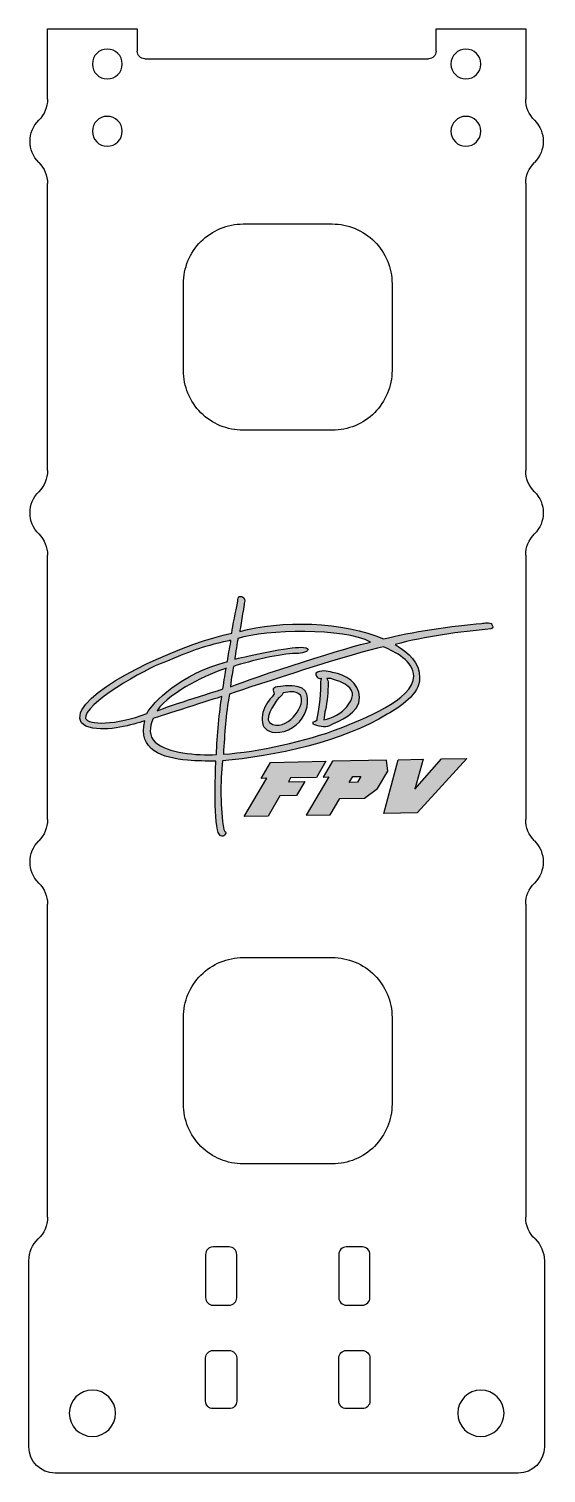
# Model space of a CAD drawing. Header units: millimetres. Extents: x 8.7 to 43.3, y 6.3 to 102.9.
import ezdxf

# ---------------------------------------------------------------- set-up
doc = ezdxf.new("R2010")
doc.units = ezdxf.units.MM
doc.header["$MEASUREMENT"] = 0
doc.layers.add('Split Micro Top Plate', color=40, linetype='Continuous')
doc.layers.add('Top Plate', color=40, linetype='Continuous')

msp = doc.modelspace()

# ---------------------------------------------------------------- hatches: boundary and pattern name
at = {"layer": 'Top Plate'}
h = msp.add_hatch(color=256, dxfattribs=at)
edge = h.paths.add_edge_path()
edge.add_spline(control_points=[(34.864, 59.519), (34.849, 60.583), (34.178, 61.174), (33.221, 61.751), (35.248, 62.31), (37.547, 62.602), (39.634, 62.795), (39.789, 62.841), (39.774, 62.987), (39.704, 63.096), (39.585, 63.284), (39.207, 63.181), (39.003, 63.166), (37.205, 63.035), (34.146, 62.572), (32.445, 62.13), (29.84, 63.315), (25.483, 63.391), (22.828, 62.623), (22.839, 62.658), (23.101, 64.307), (23.118, 64.415), (23.119, 64.422), (23.127, 64.475), (23.131, 64.494), (23.162, 64.63), (23.212, 64.734), (23.098, 64.869), (23.002, 64.984), (22.951, 64.974), (22.771, 64.975), (22.752, 64.901), (22.715, 64.911), (22.702, 64.758), (22.694, 64.65), (22.694, 64.613), (22.672, 64.514), (22.563, 64.025), (22.362, 63.017), (22.292, 62.518), (19.434, 61.931), (13.405, 59.371), (12.252, 57.398), (12.007, 56.839), (12.109, 56.391), (12.747, 56.22), (14.043, 55.872), (15.689, 56.42), (16.475, 56.642), (15.977, 54.687), (17.667, 54.171), (19.337, 54.013), (19.957, 53.954), (20.58, 53.966), (21.225, 53.957), (21.205, 53.173), (21.051, 49.548), (21.461, 49.046), (21.678, 48.781), (21.912, 49.049), (21.889, 49.188), (21.863, 49.25), (21.806, 49.254), (21.772, 49.373), (21.495, 50.788), (21.54, 52.551), (21.663, 53.984), (25.078, 54.234), (29.823, 55.307), (32.703, 57.09), (33.553, 57.596), (34.88, 58.434), (34.864, 59.519), (34.864, 59.519), (34.864, 59.519), (34.864, 59.519)], knot_values=[0, 0, 0, 0, 1, 1, 1, 2, 2, 2, 3, 3, 3, 4, 4, 4, 5, 5, 5, 6, 6, 6, 7, 7, 7, 8, 8, 8, 9, 9, 9, 10, 10, 10, 11, 11, 11, 12, 12, 12, 13, 13, 13, 14, 14, 14, 15, 15, 15, 16, 16, 16, 17, 17, 17, 18, 18, 18, 19, 19, 19, 20, 20, 20, 21, 21, 21, 22, 22, 22, 23, 23, 23, 24, 24, 24, 25, 25, 25, 25], degree=3, periodic=0)
edge = h.paths.add_edge_path()
edge.add_spline(control_points=[(22.135, 58.436), (23.892, 59.029), (30.544, 61.223), (32.447, 61.594), (33.21, 61.288), (34.474, 60.627), (34.472, 59.647), (34.469, 58.022), (30.961, 56.761), (29.538, 56.157), (27.27, 55.281), (24.037, 54.581), (21.731, 54.413), (21.825, 55.852), (21.873, 57.039), (22.135, 58.436), (22.135, 58.436), (22.135, 58.436), (22.135, 58.436)], knot_values=[0, 0, 0, 0, 1, 1, 1, 2, 2, 2, 3, 3, 3, 4, 4, 4, 5, 5, 5, 6, 6, 6, 6], degree=3, periodic=0)
edge = h.paths.add_edge_path()
edge.add_spline(control_points=[(17.748, 60.556), (19.593, 61.315), (20.037, 61.555), (22.116, 62.011), (22.141, 62.017), (22.262, 62.083), (22.238, 61.947), (22.151, 61.458), (22.053, 61.093), (22.004, 60.615), (18.872, 59.815), (16.984, 57.866), (16.619, 57.145), (14.548, 56.338), (12.658, 56.373), (12.515, 56.807), (12.279, 57.72), (16.564, 60.172), (17.748, 60.556), (17.748, 60.556), (17.748, 60.556), (17.748, 60.556)], knot_values=[0, 0, 0, 0, 1, 1, 1, 2, 2, 2, 3, 3, 3, 4, 4, 4, 5, 5, 5, 6, 6, 6, 7, 7, 7, 7], degree=3, periodic=0)
edge = h.paths.add_edge_path()
edge.add_spline(control_points=[(31.581, 61.917), (30.464, 61.713), (23.673, 59.543), (22.199, 58.924), (22.262, 59.612), (22.373, 59.948), (22.411, 60.294), (23.547, 60.665), (25.628, 61.154), (26.548, 61.151), (26.717, 61.151), (27.387, 61.193), (27.403, 61.438), (27.25, 61.606), (26.969, 61.565), (26.769, 61.564), (25.816, 61.559), (22.868, 60.888), (22.496, 60.767), (22.502, 60.85), (22.637, 61.768), (22.675, 61.994), (22.699, 62.072), (22.701, 62.061), (22.704, 62.165), (24.611, 62.759), (29.804, 62.883), (31.581, 61.917), (31.581, 61.917), (31.581, 61.917), (31.581, 61.917)], knot_values=[0, 0, 0, 0, 1, 1, 1, 2, 2, 2, 3, 3, 3, 4, 4, 4, 5, 5, 5, 6, 6, 6, 7, 7, 7, 8, 8, 8, 9, 9, 9, 10, 10, 10, 10], degree=3, periodic=0)
edge = h.paths.add_edge_path()
edge.add_spline(control_points=[(21.272, 54.397), (19.906, 54.324), (18.008, 54.496), (17.165, 55.229), (16.742, 55.596), (16.766, 56.234), (17.029, 56.806), (17.456, 56.95), (21.142, 58.127), (21.626, 58.275), (21.485, 57.413), (21.303, 55.594), (21.272, 54.397), (21.272, 54.397), (21.272, 54.397), (21.272, 54.397)], knot_values=[0, 0, 0, 0, 1, 1, 1, 2, 2, 2, 3, 3, 3, 4, 4, 4, 5, 5, 5, 5], degree=3, periodic=0)
edge = h.paths.add_edge_path()
edge.add_spline(control_points=[(27.999, 56.911), (28.141, 57.473), (28.258, 58.681), (28.239, 59.28), (28.234, 59.44), (28.284, 59.4), (28.277, 59.496), (28.131, 59.484), (28.087, 59.478), (28.007, 59.576), (27.927, 59.675), (27.924, 59.688), (27.913, 59.833), (28.246, 60.091), (28.652, 59.962), (29.035, 59.892), (29.912, 59.733), (30.807, 59.195), (30.839, 58.228), (30.875, 57.108), (29.43, 56.657), (28.845, 56.335), (28.575, 56.187), (27.989, 56.31), (27.719, 56.457), (27.719, 56.457), (27.725, 56.554), (27.725, 56.554), (27.812, 56.584), (27.96, 56.62), (27.978, 56.718), (27.989, 56.774), (27.983, 56.848), (27.999, 56.911), (27.999, 56.911), (27.999, 56.911), (27.999, 56.911)], knot_values=[0, 0, 0, 0, 1, 1, 1, 2, 2, 2, 3, 3, 3, 4, 4, 4, 5, 5, 5, 6, 6, 6, 7, 7, 7, 8, 8, 8, 9, 9, 9, 10, 10, 10, 11, 11, 11, 12, 12, 12, 12], degree=3, periodic=0)
edge = h.paths.add_edge_path()
edge.add_spline(control_points=[(25.061, 58.795), (25.135, 58.845), (25.143, 58.895), (25.35, 58.916), (25.972, 58.98), (26.07, 59.054), (26.737, 58.93), (27.582, 58.773), (27.434, 57.653), (27.167, 57.092), (26.814, 56.353), (26.024, 55.843), (25.2, 55.877), (23.987, 55.926), (24.202, 57.305), (24.792, 58.029), (24.85, 58.1), (25.14, 58.448), (25.141, 58.467), (25.143, 58.518), (25.099, 58.556), (25.079, 58.606), (25.055, 58.669), (25.06, 58.724), (25.061, 58.795), (25.061, 58.795), (25.061, 58.795), (25.061, 58.795)], knot_values=[0, 0, 0, 0, 1, 1, 1, 2, 2, 2, 3, 3, 3, 4, 4, 4, 5, 5, 5, 6, 6, 6, 7, 7, 7, 8, 8, 8, 9, 9, 9, 9], degree=3, periodic=0)
edge = h.paths.add_edge_path()
edge.add_spline(control_points=[(17.29, 57.324), (18.251, 58.698), (20.786, 59.762), (21.915, 60.178), (21.871, 59.862), (21.791, 59.417), (21.695, 58.785), (21.611, 58.751), (18.131, 57.673), (17.29, 57.324), (17.29, 57.324), (17.29, 57.324), (17.29, 57.324)], knot_values=[0, 0, 0, 0, 1, 1, 1, 2, 2, 2, 3, 3, 3, 4, 4, 4, 4], degree=3, periodic=0)
edge = h.paths.add_edge_path()
edge.add_spline(control_points=[(25.731, 58.528), (26.155, 58.577), (26.489, 58.722), (26.884, 58.378), (27.296, 57.84), (26.185, 56.061), (25.038, 56.406), (24.268, 56.638), (25.151, 57.789), (25.389, 58.134), (25.516, 58.272), (25.651, 58.303), (25.731, 58.528), (25.731, 58.528), (25.731, 58.528), (25.731, 58.528)], knot_values=[0, 0, 0, 0, 1, 1, 1, 2, 2, 2, 3, 3, 3, 4, 4, 4, 5, 5, 5, 5], degree=3, periodic=0)
edge = h.paths.add_edge_path()
edge.add_spline(control_points=[(28.657, 59.477), (28.849, 59.574), (29.754, 59.204), (29.998, 59.02), (30.605, 58.563), (30.405, 58.145), (29.992, 57.587), (29.731, 57.213), (28.934, 56.772), (28.463, 56.714), (28.452, 56.805), (28.528, 57.28), (28.556, 57.386), (28.697, 57.928), (28.723, 58.622), (28.752, 59.188), (28.753, 59.287), (28.685, 59.446), (28.657, 59.477)], knot_values=[0, 0, 0, 0, 1, 1, 1, 2, 2, 2, 3, 3, 3, 4, 4, 4, 5, 5, 5, 6, 6, 6, 6], degree=3, periodic=0)
h = msp.add_hatch(color=256, dxfattribs=at)
h.paths.add_polyline_path([(28.595, 53.947), (27.959, 52.87), (26.234, 52.835), (26.08, 52.573), (27.185, 52.596), (26.624, 51.647), (25.519, 51.624), (24.729, 50.285), (23.125, 50.253), (24.636, 52.812), (24.259, 52.805), (24.889, 53.871)])
h.paths.add_polyline_path([(28.787, 52.897), (27.276, 50.337), (28.88, 50.37), (29.516, 51.447), (31.174, 51.481), (32.045, 52.122), (32.735, 53.292), (32.652, 54.03), (29.04, 53.956), (28.41, 52.889)])
h.paths.add_polyline_path([(30.155, 52.529), (30.388, 52.924), (30.941, 52.936), (30.708, 52.541)])
h.paths.add_polyline_path([(34.535, 52.076), (36.338, 54.105), (38.023, 54.139), (34.702, 50.489), (32.465, 50.443), (33.427, 54.046), (35.112, 54.08)])

# ---------------------------------------------------------------- linework, layer by layer
at = {"layer": 'Split Micro Top Plate'}
for points in [[(22.121, 17.568, 0.414214), (22.621, 18.068), (22.621, 20.958, 0.414214), (22.121, 21.458), (21.038, 21.458, 0.414214), (20.538, 20.958), (20.538, 18.068, 0.414214), (21.038, 17.568)], [(31.538, 18.068), (31.538, 20.958, 0.414214), (31.038, 21.458), (29.955, 21.458, 0.414214), (29.455, 20.958), (29.455, 18.068, 0.414214), (29.955, 17.568), (31.038, 17.568, 0.414214)], [(22.621, 14.035), (22.621, 11.146, -0.414214), (22.121, 10.646), (21.038, 10.646, -0.414214), (20.538, 11.146), (20.538, 14.035, -0.414214), (21.038, 14.535), (22.121, 14.535, -0.414214)], [(31.538, 14.035), (31.538, 11.146, -0.414214), (31.038, 10.646), (29.955, 10.646, -0.414214), (29.455, 11.146), (29.455, 14.035, -0.414214), (29.955, 14.535), (31.038, 14.535, -0.414214)]]:
    msp.add_lwpolyline(points, format="xyb", close=True, dxfattribs=at)
msp.add_arc((21.038, 18.068), 0.5, 180, 270, dxfattribs=at)
at = {"layer": 'Top Plate', "extrusion": (0, 0, -1)}
for p, q in [((9.964, 98.239), (9.964, 102.934)), ((9.964, 102.934), (15.964, 102.934)), ((15.964, 102.934), (15.964, 101.434)), ((35.964, 101.434), (35.964, 102.934)), ((35.964, 102.934), (41.964, 102.934)), ((41.964, 102.934), (41.964, 98.239)), ((16.464, 100.934), (35.464, 100.934)), ((9.964, 73.391), (9.964, 92.582)), ((41.964, 92.582), (41.964, 73.391)), ((9.964, 50.044), (9.964, 67.734)), ((41.964, 67.734), (41.964, 50.044)), ((9.964, 23.446), (9.964, 44.387)), ((41.964, 44.387), (41.964, 23.446)), ((8.714, 8.084), (8.714, 20.542)), ((43.214, 20.542), (43.214, 8.084)), ((41.464, 6.334), (10.464, 6.334))]:
    msp.add_line(p, q, dxfattribs=at)
at = {"layer": 'Top Plate'}
for points in [[(23.058, 76.088, -0.414214), (19.058, 80.088), (19.058, 85.885, -0.414214), (23.058, 89.885), (29.018, 89.885, -0.414214), (33.018, 85.885), (33.018, 80.088, -0.414214), (29.018, 76.088)], [(29.018, 27.018), (23.058, 27.018, -0.414214), (19.058, 31.018), (19.058, 36.816, -0.414214), (23.058, 40.816), (29.018, 40.816, -0.414214), (33.018, 36.816), (33.018, 31.018, -0.414214)]]:
    msp.add_lwpolyline(points, format="xyb", close=True, dxfattribs=at)
for points in [[(34.535, 52.076), (36.338, 54.105), (38.023, 54.139), (34.702, 50.489), (32.465, 50.443), (33.427, 54.046), (35.112, 54.08), (34.535, 52.076)], [(28.595, 53.947), (27.959, 52.87), (26.234, 52.835), (26.08, 52.573), (27.185, 52.596), (26.624, 51.647), (25.519, 51.624), (24.729, 50.285), (23.125, 50.253), (24.636, 52.812), (24.259, 52.805), (24.889, 53.871), (28.595, 53.947), (28.595, 53.947)], [(28.787, 52.897), (27.276, 50.337), (28.88, 50.37), (29.516, 51.447), (31.174, 51.481), (32.045, 52.122), (32.735, 53.292), (32.652, 54.03), (29.04, 53.956), (28.41, 52.889), (28.787, 52.897), (28.787, 52.897)], [(30.155, 52.529), (30.388, 52.924), (30.941, 52.936), (30.708, 52.541), (30.155, 52.529), (30.155, 52.529)]]:
    msp.add_lwpolyline(points, dxfattribs=at)
at = {"layer": 'Top Plate', "extrusion": (0, 0, -1)}
for centre, radius in [((-13.964, 100.584), 1), ((-37.964, 100.584), 1), ((-13.964, 96.084), 1), ((-37.964, 96.084), 1), ((-12.964, 10.334), 1.55), ((-38.964, 10.334), 1.55)]:
    msp.add_circle(centre, radius, dxfattribs=at)
for centre, radius, start, end in [((-16.464, 101.434), 0.5, 270, 0), ((-35.464, 101.434), 0.5, 180, 270), ((-7.964, 98.239), 2, 180, 225), ((-43.964, 98.239), 2, 315, 0), ((-10.793, 95.41), 2, 315, 45), ((-41.136, 95.41), 2, 135, 225), ((-7.964, 92.582), 2, 135, 180), ((-43.964, 92.582), 2, 0, 45), ((-7.964, 73.391), 2, 180, 225), ((-43.964, 73.391), 2, 315, 360), ((-10.793, 70.563), 2, 315, 45), ((-41.136, 70.563), 2, 135, 225), ((-7.964, 67.734), 2, 135, 180), ((-43.964, 67.734), 2, 0, 45), ((-7.964, 50.044), 2, 180, 225), ((-43.964, 50.044), 2, 315, 360), ((-10.793, 47.215), 2, 315, 45), ((-41.136, 47.215), 2, 135, 225), ((-7.964, 44.387), 2, 135, 180), ((-43.964, 44.387), 2, 0, 45), ((-7.964, 23.446), 2, 180, 226.56746), ((-43.964, 23.446), 2, 313.43254, 0), ((-10.714, 20.542), 2, 360, 46.56746), ((-41.214, 20.542), 2, 133.43254, 180), ((-10.464, 8.084), 1.75, 270, 0), ((-41.464, 8.084), 1.75, 180, 270)]:
    msp.add_arc(centre, radius, start, end, dxfattribs=at)
at = {"layer": 'Top Plate'}
for points, knots in [([(34.864, 59.519), (34.849, 60.583), (34.178, 61.174), (33.221, 61.751), (35.248, 62.31), (37.547, 62.602), (39.634, 62.795), (39.789, 62.841), (39.774, 62.987), (39.704, 63.096), (39.585, 63.284), (39.207, 63.181), (39.003, 63.166), (37.205, 63.035), (34.146, 62.572), (32.445, 62.13), (29.84, 63.315), (25.483, 63.391), (22.828, 62.623), (22.839, 62.658), (23.101, 64.307), (23.118, 64.415), (23.119, 64.422), (23.127, 64.475), (23.131, 64.494), (23.162, 64.63), (23.212, 64.734), (23.098, 64.869), (23.002, 64.984), (22.951, 64.974), (22.771, 64.975), (22.752, 64.901), (22.715, 64.911), (22.702, 64.758), (22.694, 64.65), (22.694, 64.613), (22.672, 64.514), (22.563, 64.025), (22.362, 63.017), (22.292, 62.518), (19.434, 61.931), (13.405, 59.371), (12.252, 57.398), (12.007, 56.839), (12.109, 56.391), (12.747, 56.22), (14.043, 55.872), (15.689, 56.42), (16.475, 56.642), (15.977, 54.687), (17.667, 54.171), (19.337, 54.013), (19.957, 53.954), (20.58, 53.966), (21.225, 53.957), (21.205, 53.173), (21.051, 49.548), (21.461, 49.046), (21.678, 48.781), (21.912, 49.049), (21.889, 49.188), (21.863, 49.25), (21.806, 49.254), (21.772, 49.373), (21.495, 50.788), (21.54, 52.551), (21.663, 53.984), (25.078, 54.234), (29.823, 55.307), (32.703, 57.09), (33.553, 57.596), (34.88, 58.434), (34.864, 59.519), (34.864, 59.519), (34.864, 59.519), (34.864, 59.519)], [0, 0, 0, 0, 1, 1, 1, 2, 2, 2, 3, 3, 3, 4, 4, 4, 5, 5, 5, 6, 6, 6, 7, 7, 7, 8, 8, 8, 9, 9, 9, 10, 10, 10, 11, 11, 11, 12, 12, 12, 13, 13, 13, 14, 14, 14, 15, 15, 15, 16, 16, 16, 17, 17, 17, 18, 18, 18, 19, 19, 19, 20, 20, 20, 21, 21, 21, 22, 22, 22, 23, 23, 23, 24, 24, 24, 25, 25, 25, 25]), ([(31.581, 61.917), (30.464, 61.713), (23.673, 59.543), (22.199, 58.924), (22.262, 59.612), (22.373, 59.948), (22.411, 60.294), (23.547, 60.665), (25.628, 61.154), (26.548, 61.151), (26.717, 61.151), (27.387, 61.193), (27.403, 61.438), (27.25, 61.606), (26.969, 61.565), (26.769, 61.564), (25.816, 61.559), (22.868, 60.888), (22.496, 60.767), (22.502, 60.85), (22.637, 61.768), (22.675, 61.994), (22.699, 62.072), (22.701, 62.061), (22.704, 62.165), (24.611, 62.759), (29.804, 62.883), (31.581, 61.917), (31.581, 61.917), (31.581, 61.917), (31.581, 61.917)], [0, 0, 0, 0, 1, 1, 1, 2, 2, 2, 3, 3, 3, 4, 4, 4, 5, 5, 5, 6, 6, 6, 7, 7, 7, 8, 8, 8, 9, 9, 9, 10, 10, 10, 10]), ([(17.748, 60.556), (19.593, 61.315), (20.037, 61.555), (22.116, 62.011), (22.141, 62.017), (22.262, 62.083), (22.238, 61.947), (22.151, 61.458), (22.053, 61.093), (22.004, 60.615), (18.872, 59.815), (16.984, 57.866), (16.619, 57.145), (14.548, 56.338), (12.658, 56.373), (12.515, 56.807), (12.279, 57.72), (16.564, 60.172), (17.748, 60.556), (17.748, 60.556), (17.748, 60.556), (17.748, 60.556)], [0, 0, 0, 0, 1, 1, 1, 2, 2, 2, 3, 3, 3, 4, 4, 4, 5, 5, 5, 6, 6, 6, 7, 7, 7, 7]), ([(22.135, 58.436), (23.892, 59.029), (30.544, 61.223), (32.447, 61.594), (33.21, 61.288), (34.474, 60.627), (34.472, 59.647), (34.469, 58.022), (30.961, 56.761), (29.538, 56.157), (27.27, 55.281), (24.037, 54.581), (21.731, 54.413), (21.825, 55.852), (21.873, 57.039), (22.135, 58.436), (22.135, 58.436), (22.135, 58.436), (22.135, 58.436)], [0, 0, 0, 0, 1, 1, 1, 2, 2, 2, 3, 3, 3, 4, 4, 4, 5, 5, 5, 6, 6, 6, 6]), ([(17.29, 57.324), (18.251, 58.698), (20.786, 59.762), (21.915, 60.178), (21.871, 59.862), (21.791, 59.417), (21.695, 58.785), (21.611, 58.751), (18.131, 57.673), (17.29, 57.324), (17.29, 57.324), (17.29, 57.324), (17.29, 57.324)], [0, 0, 0, 0, 1, 1, 1, 2, 2, 2, 3, 3, 3, 4, 4, 4, 4]), ([(27.999, 56.911), (28.141, 57.473), (28.258, 58.681), (28.239, 59.28), (28.234, 59.44), (28.284, 59.4), (28.277, 59.496), (28.131, 59.484), (28.087, 59.478), (28.007, 59.576), (27.927, 59.675), (27.924, 59.688), (27.913, 59.833), (28.246, 60.091), (28.652, 59.962), (29.035, 59.892), (29.912, 59.733), (30.807, 59.195), (30.839, 58.228), (30.875, 57.108), (29.43, 56.657), (28.845, 56.335), (28.575, 56.187), (27.989, 56.31), (27.719, 56.457), (27.719, 56.457), (27.725, 56.554), (27.725, 56.554), (27.812, 56.584), (27.96, 56.62), (27.978, 56.718), (27.989, 56.774), (27.983, 56.848), (27.999, 56.911), (27.999, 56.911), (27.999, 56.911), (27.999, 56.911)], [0, 0, 0, 0, 1, 1, 1, 2, 2, 2, 3, 3, 3, 4, 4, 4, 5, 5, 5, 6, 6, 6, 7, 7, 7, 8, 8, 8, 9, 9, 9, 10, 10, 10, 11, 11, 11, 12, 12, 12, 12]), ([(25.061, 58.795), (25.135, 58.845), (25.143, 58.895), (25.35, 58.916), (25.972, 58.98), (26.07, 59.054), (26.737, 58.93), (27.582, 58.773), (27.434, 57.653), (27.167, 57.092), (26.814, 56.353), (26.024, 55.843), (25.2, 55.877), (23.987, 55.926), (24.202, 57.305), (24.792, 58.029), (24.85, 58.1), (25.14, 58.448), (25.141, 58.467), (25.143, 58.518), (25.099, 58.556), (25.079, 58.606), (25.055, 58.669), (25.06, 58.724), (25.061, 58.795), (25.061, 58.795), (25.061, 58.795), (25.061, 58.795)], [0, 0, 0, 0, 1, 1, 1, 2, 2, 2, 3, 3, 3, 4, 4, 4, 5, 5, 5, 6, 6, 6, 7, 7, 7, 8, 8, 8, 9, 9, 9, 9]), ([(28.657, 59.477), (28.849, 59.574), (29.754, 59.204), (29.998, 59.02), (30.605, 58.563), (30.405, 58.145), (29.992, 57.587), (29.731, 57.213), (28.934, 56.772), (28.463, 56.714), (28.452, 56.805), (28.528, 57.28), (28.556, 57.386), (28.697, 57.928), (28.723, 58.622), (28.752, 59.188), (28.753, 59.287), (28.685, 59.446), (28.657, 59.477)], [0, 0, 0, 0, 1, 1, 1, 2, 2, 2, 3, 3, 3, 4, 4, 4, 5, 5, 5, 6, 6, 6, 6]), ([(21.272, 54.397), (19.906, 54.324), (18.008, 54.496), (17.165, 55.229), (16.742, 55.596), (16.766, 56.234), (17.029, 56.806), (17.456, 56.95), (21.142, 58.127), (21.626, 58.275), (21.485, 57.413), (21.303, 55.594), (21.272, 54.397), (21.272, 54.397), (21.272, 54.397), (21.272, 54.397)], [0, 0, 0, 0, 1, 1, 1, 2, 2, 2, 3, 3, 3, 4, 4, 4, 5, 5, 5, 5]), ([(25.731, 58.528), (26.155, 58.577), (26.489, 58.722), (26.884, 58.378), (27.296, 57.84), (26.185, 56.061), (25.038, 56.406), (24.268, 56.638), (25.151, 57.789), (25.389, 58.134), (25.516, 58.272), (25.651, 58.303), (25.731, 58.528), (25.731, 58.528), (25.731, 58.528), (25.731, 58.528)], [0, 0, 0, 0, 1, 1, 1, 2, 2, 2, 3, 3, 3, 4, 4, 4, 5, 5, 5, 5])]:
    msp.add_open_spline(points, degree=3, knots=knots, dxfattribs=at)

doc.saveas('drawing.dxf')
